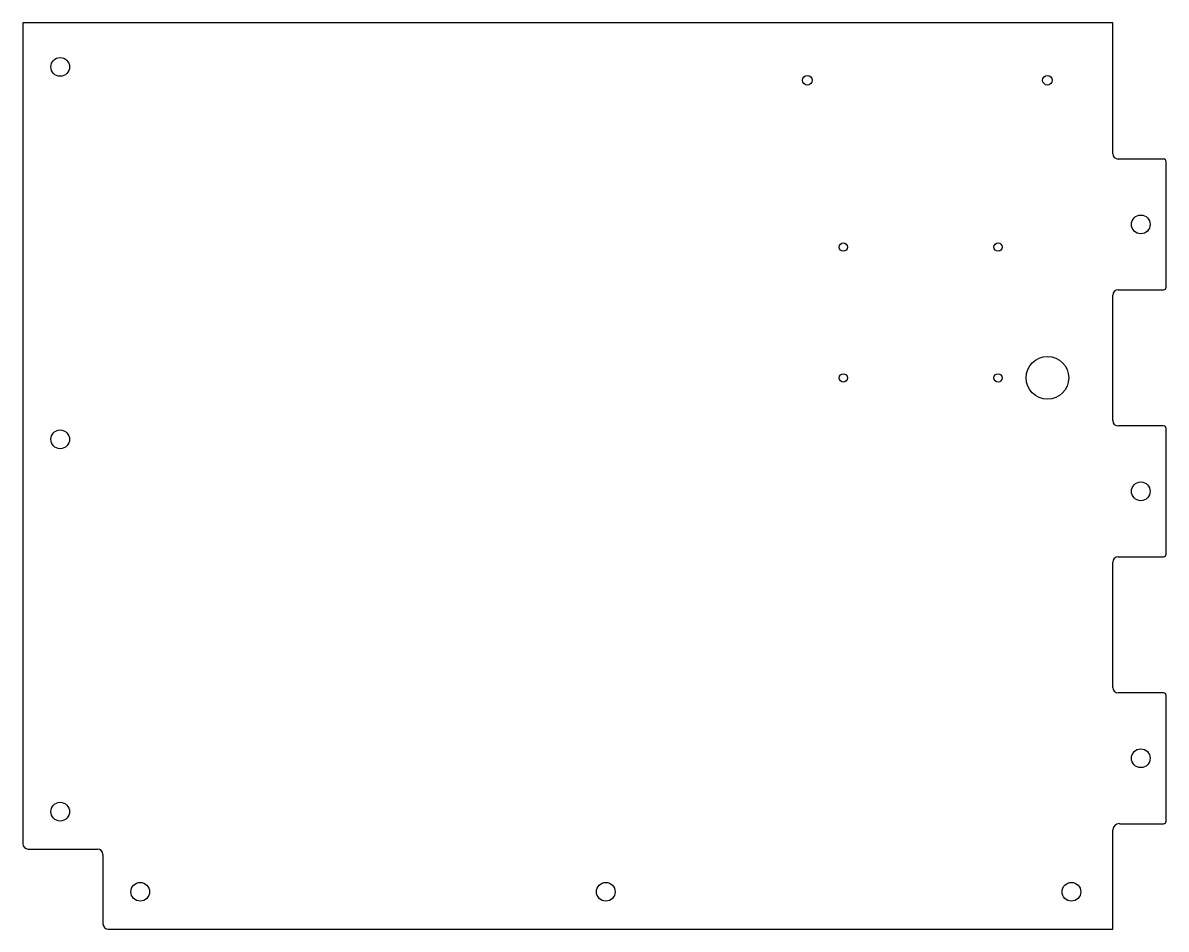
# Model space of a CAD drawing. Header units: inches. Extents: x -8.4 to 8.4, y -6.7 to 6.7.
import ezdxf

# ---------------------------------------------------------------- set-up
doc = ezdxf.new("R2010")
doc.units = ezdxf.units.IN
doc.layers.add('CUTOUTS', color=1, linetype='CONTINUOUS')
doc.layers.add('PERIMETER', color=5, linetype='CONTINUOUS')

msp = doc.modelspace()

# ---------------------------------------------------------------- linework, layer by layer
at = {"layer": 'CUTOUTS'}
for centre, radius in [((-7.884, 6.033), 0.138), ((3.14, 5.837), 0.0709), ((6.683, 5.837), 0.0709), ((8.061, 3.711), 0.138), ((3.671, 3.376), 0.061), ((5.955, 3.376), 0.061), ((6.683, 1.447), 0.315), ((3.671, 1.447), 0.061), ((5.955, 1.447), 0.061), ((-7.884, 0.541), 0.138), ((8.061, -0.226), 0.138), ((8.061, -4.163), 0.138), ((-7.884, -4.951), 0.138), ((-6.703, -6.132), 0.138), ((0.167, -6.132), 0.138), ((7.037, -6.132), 0.138)]:
    msp.add_circle(centre, radius, dxfattribs=at)
at = {"layer": 'PERIMETER'}
for p, q in [((7.648, 6.683), (-8.435, 6.683)), ((-8.435, 6.683), (-8.435, -5.423)), ((7.648, 4.754), (7.648, 6.683)), ((8.396, 4.675), (7.726, 4.675)), ((8.435, 2.785), (8.435, 4.636)), ((7.726, 2.746), (8.396, 2.746)), ((7.648, 0.817), (7.648, 2.667)), ((8.396, 0.738), (7.726, 0.738)), ((8.435, -1.152), (8.435, 0.699)), ((7.648, -3.12), (7.648, -1.27)), ((7.726, -1.191), (8.396, -1.191)), ((8.396, -3.199), (7.726, -3.199)), ((8.435, -5.089), (8.435, -3.238)), ((7.648, -6.683), (7.648, -5.226)), ((7.746, -5.128), (8.396, -5.128)), ((-8.356, -5.502), (-7.333, -5.502)), ((-7.254, -5.581), (-7.254, -6.604)), ((-7.175, -6.683), (7.648, -6.683))]:
    msp.add_line(p, q, dxfattribs=at)
for centre, radius, start, end in [((7.726, 4.754), 0.0787, 180, 270), ((8.396, 4.636), 0.0394, 0, 90), ((7.726, 2.667), 0.0787, 90, 180), ((8.396, 2.785), 0.0394, -90, 0), ((7.726, 0.817), 0.0787, 180, 270), ((8.396, 0.699), 0.0394, 0, 90), ((8.396, -1.152), 0.0394, -90, 0), ((7.726, -1.27), 0.0787, 90, 180), ((7.726, -3.12), 0.0787, 180, 270), ((8.396, -3.238), 0.0394, 0, 90), ((7.746, -5.226), 0.0984, 90, 180), ((8.396, -5.089), 0.0394, -90, 0), ((-8.356, -5.423), 0.0787, 180, 270), ((-7.333, -5.581), 0.0787, 0, 90), ((-7.175, -6.604), 0.0787, 180, 270)]:
    msp.add_arc(centre, radius, start, end, dxfattribs=at)

doc.saveas('drawing.dxf')
